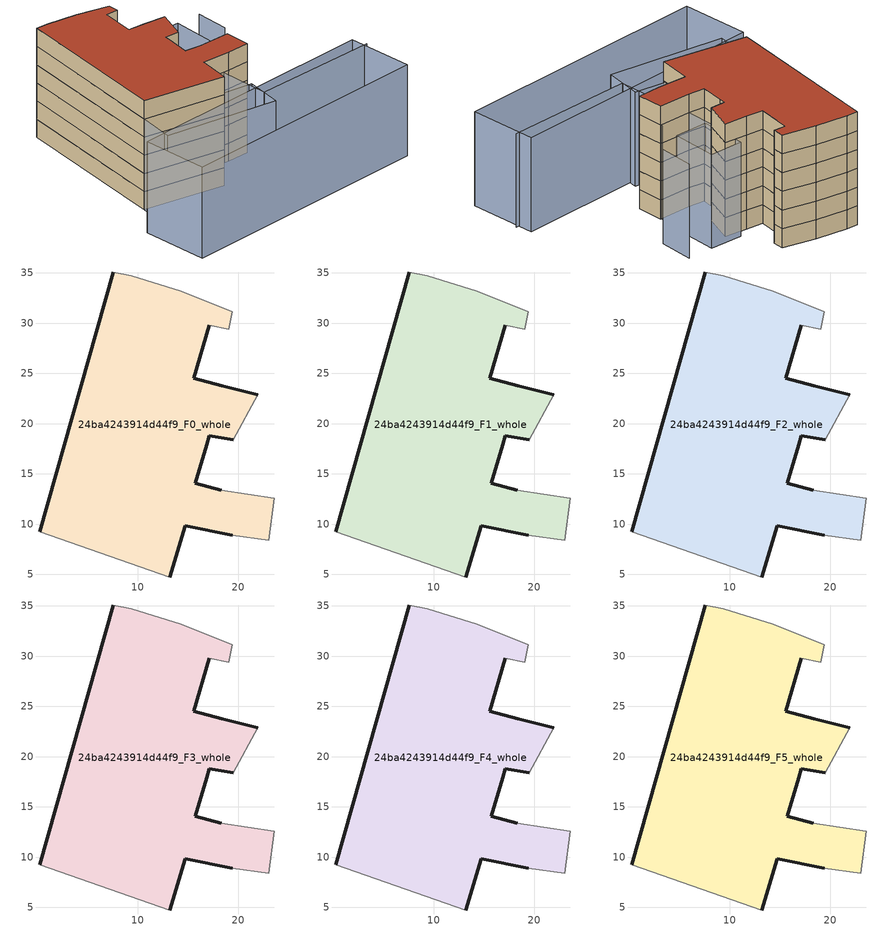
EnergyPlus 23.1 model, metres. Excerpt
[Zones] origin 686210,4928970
24ba4243914d44f9_F0_whole
 floor ground (EU_floor_Construction): 19.37,31.13 19.03,29.39 17.07,29.79 15.57,24.49 18.34,23.76 21.91,22.86 19.46,18.37 17.09,18.79 16.86,17.87 15.7,14.06 18.3,13.36 23.57,12.56 23.04,8.39 19.38,8.87 14.71,9.83 13.15,4.73 0.21,9.22 7.53,35.09 9.32,34.7 14.31,33.16 z0
 wall outside (EU_wall_Construction): 13.15,4.73 14.71,9.83 19.38,8.87 / 18.3,13.36 15.7,14.06 16.86,17.87 17.09,18.79 19.46,18.37 / 21.91,22.86 18.34,23.76 15.57,24.49 17.07,29.79 / 7.53,35.09 0.21,9.22 z0:3
 wall adiabatic (EU_wall_Construction): 0.21,9.22 13.15,4.73 / 19.38,8.87 23.04,8.39 23.57,12.56 18.3,13.36 / 19.46,18.37 21.91,22.86 / 17.07,29.79 19.03,29.39 19.37,31.13 14.31,33.16 9.32,34.7 7.53,35.09 z0:3
24ba4243914d44f9_F1_whole
 floor to 24ba4243914d44f9_F0_whole (EU_floor_Construction): 19.37,31.13 19.03,29.39 17.07,29.79 15.57,24.49 18.34,23.76 21.91,22.86 19.46,18.37 17.09,18.79 16.86,17.87 15.7,14.06 18.3,13.36 23.57,12.56 23.04,8.39 19.38,8.87 14.71,9.83 13.15,4.73 0.21,9.22 7.53,35.09 9.32,34.7 14.31,33.16 z3
 wall outside (EU_wall_Construction): 13.15,4.73 14.71,9.83 19.38,8.87 / 18.3,13.36 15.7,14.06 16.86,17.87 17.09,18.79 19.46,18.37 / 21.91,22.86 18.34,23.76 15.57,24.49 17.07,29.79 / 7.53,35.09 0.21,9.22 z3:6
 wall adiabatic (EU_wall_Construction): 0.21,9.22 13.15,4.73 / 19.38,8.87 23.04,8.39 23.57,12.56 18.3,13.36 / 19.46,18.37 21.91,22.86 / 17.07,29.79 19.03,29.39 19.37,31.13 14.31,33.16 9.32,34.7 7.53,35.09 z3:6
24ba4243914d44f9_F2_whole
 floor to 24ba4243914d44f9_F1_whole (EU_floor_Construction): 19.37,31.13 19.03,29.39 17.07,29.79 15.57,24.49 18.34,23.76 21.91,22.86 19.46,18.37 17.09,18.79 16.86,17.87 15.7,14.06 18.3,13.36 23.57,12.56 23.04,8.39 19.38,8.87 14.71,9.83 13.15,4.73 0.21,9.22 7.53,35.09 9.32,34.7 14.31,33.16 z6
 wall outside (EU_wall_Construction): 13.15,4.73 14.71,9.83 19.38,8.87 / 18.3,13.36 15.7,14.06 16.86,17.87 17.09,18.79 19.46,18.37 / 21.91,22.86 18.34,23.76 15.57,24.49 17.07,29.79 / 7.53,35.09 0.21,9.22 z6:9
 wall adiabatic (EU_wall_Construction): 0.21,9.22 13.15,4.73 / 19.38,8.87 23.04,8.39 23.57,12.56 18.3,13.36 / 19.46,18.37 21.91,22.86 / 17.07,29.79 19.03,29.39 19.37,31.13 14.31,33.16 9.32,34.7 7.53,35.09 z6:9
24ba4243914d44f9_F3_whole
 floor to 24ba4243914d44f9_F2_whole (EU_floor_Construction): 19.37,31.13 19.03,29.39 17.07,29.79 15.57,24.49 18.34,23.76 21.91,22.86 19.46,18.37 17.09,18.79 16.86,17.87 15.7,14.06 18.3,13.36 23.57,12.56 23.04,8.39 19.38,8.87 14.71,9.83 13.15,4.73 0.21,9.22 7.53,35.09 9.32,34.7 14.31,33.16 z9
 wall outside (EU_wall_Construction): 13.15,4.73 14.71,9.83 19.38,8.87 / 18.3,13.36 15.7,14.06 16.86,17.87 17.09,18.79 19.46,18.37 / 21.91,22.86 18.34,23.76 15.57,24.49 17.07,29.79 / 7.53,35.09 0.21,9.22 z9:12
 wall adiabatic (EU_wall_Construction): 0.21,9.22 13.15,4.73 / 19.38,8.87 23.04,8.39 23.57,12.56 18.3,13.36 / 19.46,18.37 21.91,22.86 / 17.07,29.79 19.03,29.39 19.37,31.13 14.31,33.16 9.32,34.7 7.53,35.09 z9:12
24ba4243914d44f9_F4_whole
 floor to 24ba4243914d44f9_F3_whole (EU_floor_Construction): 19.37,31.13 19.03,29.39 17.07,29.79 15.57,24.49 18.34,23.76 21.91,22.86 19.46,18.37 17.09,18.79 16.86,17.87 15.7,14.06 18.3,13.36 23.57,12.56 23.04,8.39 19.38,8.87 14.71,9.83 13.15,4.73 0.21,9.22 7.53,35.09 9.32,34.7 14.31,33.16 z12
 wall outside (EU_wall_Construction): 13.15,4.73 14.71,9.83 19.38,8.87 / 18.3,13.36 15.7,14.06 16.86,17.87 17.09,18.79 19.46,18.37 / 21.91,22.86 18.34,23.76 15.57,24.49 17.07,29.79 / 7.53,35.09 0.21,9.22 z12:15
 wall adiabatic (EU_wall_Construction): 0.21,9.22 13.15,4.73 / 19.38,8.87 23.04,8.39 23.57,12.56 18.3,13.36 / 19.46,18.37 21.91,22.86 / 17.07,29.79 19.03,29.39 19.37,31.13 14.31,33.16 9.32,34.7 7.53,35.09 z12:15
24ba4243914d44f9_F5_whole
 floor to 24ba4243914d44f9_F4_whole (EU_floor_Construction): 19.37,31.13 19.03,29.39 17.07,29.79 15.57,24.49 18.34,23.76 21.91,22.86 19.46,18.37 17.09,18.79 16.86,17.87 15.7,14.06 18.3,13.36 23.57,12.56 23.04,8.39 19.38,8.87 14.71,9.83 13.15,4.73 0.21,9.22 7.53,35.09 9.32,34.7 14.31,33.16 z15
 wall outside (EU_wall_Construction): 13.15,4.73 14.71,9.83 19.38,8.87 / 18.3,13.36 15.7,14.06 16.86,17.87 17.09,18.79 19.46,18.37 / 21.91,22.86 18.34,23.76 15.57,24.49 17.07,29.79 / 7.53,35.09 0.21,9.22 z15:18
 wall adiabatic (EU_wall_Construction): 0.21,9.22 13.15,4.73 / 19.38,8.87 23.04,8.39 23.57,12.56 18.3,13.36 / 19.46,18.37 21.91,22.86 / 17.07,29.79 19.03,29.39 19.37,31.13 14.31,33.16 9.32,34.7 7.53,35.09 z15:18
 roof outside (EU_roof_Construction): 23.04,8.39 23.57,12.56 18.3,13.36 15.7,14.06 16.86,17.87 17.09,18.79 19.46,18.37 21.91,22.86 18.34,23.76 15.57,24.49 17.07,29.79 19.03,29.39 19.37,31.13 14.31,33.16 9.32,34.7 7.53,35.09 0.21,9.22 13.15,4.73 14.71,9.83 19.38,8.87 z18
shading: 38.16,-1.64 17.38,0.71 / 17.38,0.71 18.32,8.99 / 23.04,8.39 23.52,12.82 / 18.28,13.2 18.96,18.69 / 28.99,17.39 29.91,22.85 / 25.75,23.56 24.53,16.2 / 24.53,16.2 19.19,17.09 / 19.19,17.09 20.41,24.44 / 20.41,24.44 25.75,23.56 / 36.86,-10.22 -5.84,-6.46 / -5.84,-6.46 -4.87,4.51 / -4.87,4.51 37.82,0.75 / 37.82,0.75 36.86,-10.22 / 16.5,-2.12 -1.57,3.34 / -1.57,3.34 0.21,9.22 / 0.21,9.22 18.28,3.75 / 18.28,3.75 16.5,-2.12 z0:15
[Building]
EU S2 Campaign: North Axis=0; Terrain=City; Solar Distribution=FullExterior
[Site:Location]
Bologna: Latitude=44.5; Longitude=11.25; Time Zone=1; Elevation=37
[SizingPeriod:WeatherFileDays]
AnnualSizingPeriod: Begin Month=1; Begin Day of Month=1; End Month=12; End Day of Month=31; Day of Week for Start Day=Monday; Use Weather File Daylight Saving Period=No; Use Weather File Rain and Snow Indicators=No
[MATERIAL]
EU_InternalMass_Material: Roughness=MediumRough; Thickness=0.1; Conductivity=1; Density=1800; Specific Heat=900; Thermal Absorptance=0.9; Solar Absorptance=0.7; Visible Absorptance=0.7
[MATERIAL:NOMASS] Roughness=MediumRough; Thermal Absorptance=0.9; Solar Absorptance=0.7; Visible Absorptance=0.7
Name | Thermal Resistance
EU_wall_NoMass | 0.905828
EU_roof_NoMass | 0.37593
EU_floor_NoMass | 0.67114
[CONSTRUCTION]
EU_wall_Construction: EU_wall_NoMass
EU_roof_Construction: EU_roof_NoMass
EU_floor_Construction: EU_floor_NoMass
EU_InternalMass_Construction: EU_InternalMass_Material
[ZONE] Type=1; Multiplier=1; Ceiling Height=autocalculate; Volume=1205.74; Floor Area=autocalculate; Part of Total Floor Area=Yes
24ba4243914d44f9_F0_whole; 24ba4243914d44f9_F1_whole; 24ba4243914d44f9_F2_whole; 24ba4243914d44f9_F3_whole; 24ba4243914d44f9_F4_whole; 24ba4243914d44f9_F5_whole
[INTERNALMASS] Construction=EU_InternalMass_Construction; Surface Area=401.914
Name | Zone or ZoneList
24ba4243914d44f9_F0_whole_EU_InternalMass | 24ba4243914d44f9_F0_whole
24ba4243914d44f9_F1_whole_EU_InternalMass | 24ba4243914d44f9_F1_whole
24ba4243914d44f9_F2_whole_EU_InternalMass | 24ba4243914d44f9_F2_whole
24ba4243914d44f9_F3_whole_EU_InternalMass | 24ba4243914d44f9_F3_whole
24ba4243914d44f9_F4_whole_EU_InternalMass | 24ba4243914d44f9_F4_whole
24ba4243914d44f9_F5_whole_EU_InternalMass | 24ba4243914d44f9_F5_whole
[OTHEREQUIPMENT] Fuel Type=Electricity; Design Level Calculation Method=Watts/Area; Power per Zone Floor Area=1; Fraction Latent=0; Fraction Radiant=0; Fraction Lost=0; Carbon Dioxide Generation Rate=0; EndUse Subcategory=EU_Step8_InternalGains
Name | Zone or ZoneList or Space or SpaceList | Schedule
EU_Step8_InternalGain_24ba4243914d44f9_F0_whole_f000 | 24ba4243914d44f9_F0_whole | EU_Step8_GainSchedule_24ba4243914d44f9_F0_whole_f000
EU_Step8_InternalGain_24ba4243914d44f9_F1_whole_f000 | 24ba4243914d44f9_F1_whole | EU_Step8_GainSchedule_24ba4243914d44f9_F1_whole_f000
EU_Step8_InternalGain_24ba4243914d44f9_F2_whole_f000 | 24ba4243914d44f9_F2_whole | EU_Step8_GainSchedule_24ba4243914d44f9_F2_whole_f000
EU_Step8_InternalGain_24ba4243914d44f9_F3_whole_f000 | 24ba4243914d44f9_F3_whole | EU_Step8_GainSchedule_24ba4243914d44f9_F3_whole_f000
EU_Step8_InternalGain_24ba4243914d44f9_F4_whole_f000 | 24ba4243914d44f9_F4_whole | EU_Step8_GainSchedule_24ba4243914d44f9_F4_whole_f000
EU_Step8_InternalGain_24ba4243914d44f9_F5_whole_f000 | 24ba4243914d44f9_F5_whole | EU_Step8_GainSchedule_24ba4243914d44f9_F5_whole_f000
[ZONEVENTILATION:DESIGNFLOWRATE] Schedule=EU_AlwaysOn; Design Flow Rate Calculation Method=AirChanges/Hour; Air Changes per Hour=0.73129; Ventilation Type=Natural; Fan Pressure Rise=0; Fan Total Efficiency=1; Constant Term Coefficient=1; Temperature Term Coefficient=0; Velocity Term Coefficient=0; Velocity Squared Term Coefficient=0; Minimum Indoor Temperature=-100; Maximum Indoor Temperature=100; Delta Temperature=-100; Minimum Outdoor Temperature=-100; Maximum Outdoor Temperature=100; Maximum Wind Speed=40
Name | Zone or ZoneList or Space or SpaceList
EU_ConstantAir_24ba4243914d44f9_F0_whole | 24ba4243914d44f9_F0_whole
EU_ConstantAir_24ba4243914d44f9_F1_whole | 24ba4243914d44f9_F1_whole
EU_ConstantAir_24ba4243914d44f9_F2_whole | 24ba4243914d44f9_F2_whole
EU_ConstantAir_24ba4243914d44f9_F3_whole | 24ba4243914d44f9_F3_whole
EU_ConstantAir_24ba4243914d44f9_F4_whole | 24ba4243914d44f9_F4_whole
EU_ConstantAir_24ba4243914d44f9_F5_whole | 24ba4243914d44f9_F5_whole
[HVACTEMPLATE:THERMOSTAT] Constant Heating Setpoint=20; Constant Cooling Setpoint=50
EU_HeatOnly_24ba4243914d44f9_F0_whole; EU_HeatOnly_24ba4243914d44f9_F1_whole; EU_HeatOnly_24ba4243914d44f9_F2_whole; EU_HeatOnly_24ba4243914d44f9_F3_whole; EU_HeatOnly_24ba4243914d44f9_F4_whole; EU_HeatOnly_24ba4243914d44f9_F5_whole
[HVACTEMPLATE:ZONE:IDEALLOADSAIRSYSTEM] System Availability Schedule=EU_AlwaysOn; Maximum Heating Supply Air Temperature=50; Minimum Cooling Supply Air Temperature=13; Maximum Heating Supply Air Humidity Ratio=0.0156; Minimum Cooling Supply Air Humidity Ratio=0.0077; Heating Limit=NoLimit; Cooling Limit=NoLimit; Heating Availability Schedule=EU_AlwaysOn; Cooling Availability Schedule=EU_CoolingOff; Dehumidification Control Type=ConstantSensibleHeatRatio; Cooling Sensible Heat Ratio=0.7; Dehumidification Setpoint=60; Humidification Control Type=None; Humidification Setpoint=30; Outdoor Air Method=None; Outdoor Air Flow Rate per Person=0.00944; Outdoor Air Flow Rate per Zone Floor Area=0; Outdoor Air Flow Rate per Zone=0; Demand Controlled Ventilation Type=None; Outdoor Air Economizer Type=NoEconomizer; Heat Recovery Type=None; Sensible Heat Recovery Effectiveness=0.7; Latent Heat Recovery Effectiveness=0.65
Name | Template Thermostat
24ba4243914d44f9_F0_whole | EU_HeatOnly_24ba4243914d44f9_F0_whole
24ba4243914d44f9_F1_whole | EU_HeatOnly_24ba4243914d44f9_F1_whole
24ba4243914d44f9_F2_whole | EU_HeatOnly_24ba4243914d44f9_F2_whole
24ba4243914d44f9_F3_whole | EU_HeatOnly_24ba4243914d44f9_F3_whole
24ba4243914d44f9_F4_whole | EU_HeatOnly_24ba4243914d44f9_F4_whole
24ba4243914d44f9_F5_whole | EU_HeatOnly_24ba4243914d44f9_F5_whole
[SIZING:ZONE] Zone Cooling Design Supply Air Temperature Input Method=SupplyAirTemperature; Zone Cooling Design Supply Air Temperature=13; Zone Heating Design Supply Air Temperature Input Method=SupplyAirTemperature; Zone Heating Design Supply Air Temperature=50; Zone Cooling Design Supply Air Humidity Ratio=0.008; Zone Heating Design Supply Air Humidity Ratio=0.008; Cooling Design Air Flow Method=DesignDay; Cooling Design Air Flow Rate=0; Cooling Minimum Air Flow per Zone Floor Area=0.000762; Cooling Minimum Air Flow=0; Cooling Minimum Air Flow Fraction=0.2; Heating Design Air Flow Method=DesignDay; Heating Design Air Flow Rate=0; Heating Maximum Air Flow per Zone Floor Area=0.002032; Heating Maximum Air Flow=0.141576; Heating Maximum Air Flow Fraction=0.3; Account for Dedicated Outdoor Air System=No; Dedicated Outdoor Air System Control Strategy=NeutralSupplyAir; Dedicated Outdoor Air Low Setpoint Temperature for Design=autosize; Dedicated Outdoor Air High Setpoint Temperature for Design=autosize; Zone Load Sizing Method=Sensible Load Only No Latent Load; Zone Latent Cooling Design Supply Air Humidity Ratio Input Method=HumidityRatioDifference; Zone Cooling Design Supply Air Humidity Ratio Difference=0.005; Zone Latent Heating Design Supply Air Humidity Ratio Input Method=HumidityRatioDifference; Zone Humidification Design Supply Air Humidity Ratio Difference=0.005
24ba4243914d44f9_F0_whole; 24ba4243914d44f9_F1_whole; 24ba4243914d44f9_F2_whole; 24ba4243914d44f9_F3_whole; 24ba4243914d44f9_F4_whole; 24ba4243914d44f9_F5_whole
[SCHEDULE:CONSTANT]
Name | Hourly Value
EU_AlwaysOn | 1
EU_CoolingOff | 0
[SCHEDULE:FILE] Column Number=1; Rows to Skip at Top=0; Number of Hours of Data=8760; Column Separator=Comma; Interpolate to Timestep=No; Minutes per Item=60; Adjust Schedule for Daylight Savings=Yes
Name | File
EU_Step8_GainSchedule_24ba4243914d44f9_F0_whole_f000 | ../../schedules/24ba4243914d44f9/24ba4243914d44f9_F0_whole_f000_gain.csv
EU_Step8_GainSchedule_24ba4243914d44f9_F1_whole_f000 | ../../schedules/24ba4243914d44f9/24ba4243914d44f9_F1_whole_f000_gain.csv
EU_Step8_GainSchedule_24ba4243914d44f9_F2_whole_f000 | ../../schedules/24ba4243914d44f9/24ba4243914d44f9_F2_whole_f000_gain.csv
EU_Step8_GainSchedule_24ba4243914d44f9_F3_whole_f000 | ../../schedules/24ba4243914d44f9/24ba4243914d44f9_F3_whole_f000_gain.csv
EU_Step8_GainSchedule_24ba4243914d44f9_F4_whole_f000 | ../../schedules/24ba4243914d44f9/24ba4243914d44f9_F4_whole_f000_gain.csv
EU_Step8_GainSchedule_24ba4243914d44f9_F5_whole_f000 | ../../schedules/24ba4243914d44f9/24ba4243914d44f9_F5_whole_f000_gain.csv
